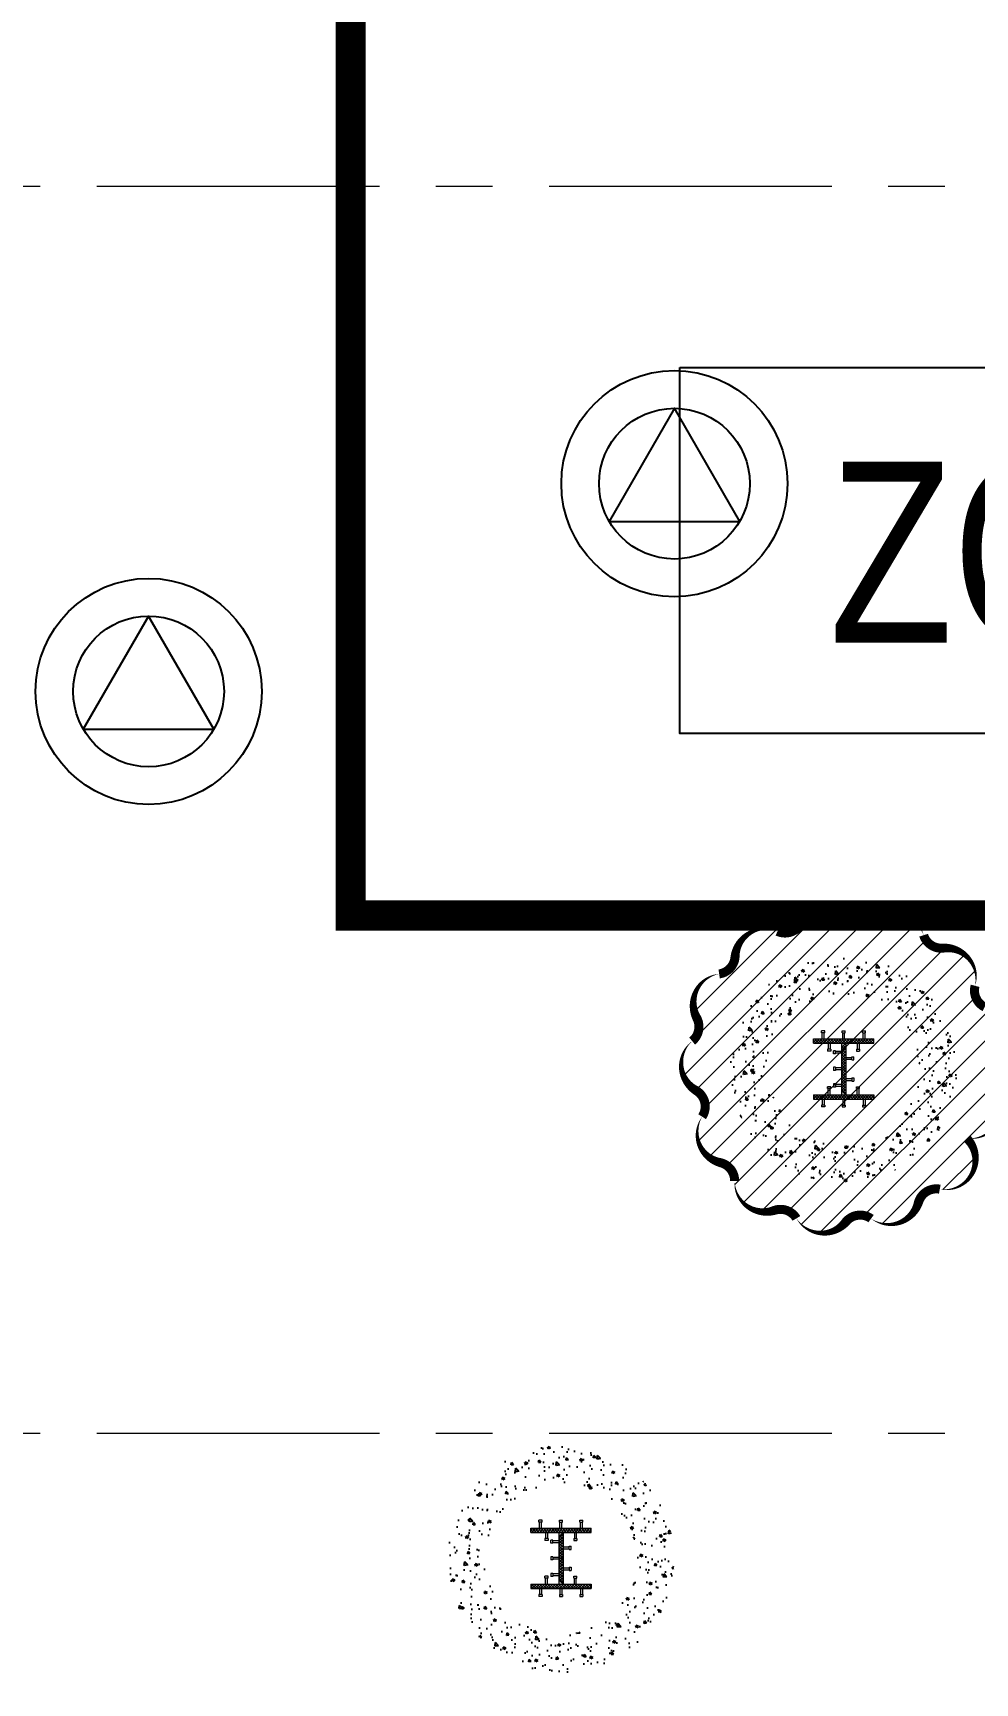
# Model space of a CAD drawing. Header units: millimetres. Extents: x -346728 to 1320345, y -537202 to -385966.
# Drawn here: x 382669 to 388917, y -434149 to -423201 of the extents above; entities that cross this region are included whole.
import ezdxf

# ---------------------------------------------------------------- set-up
doc = ezdxf.new("R2010")
doc.units = ezdxf.units.MM
doc.header["$LTSCALE"] = 100
doc.linetypes.add('X1326_GLB$0$CENTER', pattern=[2, 1.25, -0.25, 0.25, -0.25])
for name, color, linetype, lineweight in [('A-giao thong', 8, 'Continuous', 15), ('KCMANH', 8, 'Continuous', 13), ('KINGPOST', 5, 'Continuous', 20), ('X1326_GLB$0$A-tim', 8, 'X1326_GLB$0$CENTER', 9)]:
    doc.layers.add(name, color=color, linetype=linetype, lineweight=lineweight)
for name, color, linetype in [('hach', 253, 'Continuous'), ('PL', 3, 'Continuous'), ('thep doc', 6, 'Continuous')]:
    doc.layers.add(name, color=color, linetype=linetype)
doc.styles.add('TOAN - FONT ARIAL', font='Arial_1.ttf', dxfattribs={"width": 0.8})
pattern_1 = [(44.99999999999996, (188543.3296231151, 11377564.43864295), (-8.980256121069152, 8.980256121069138), []), (135, (188543.3296231151, 11377564.43864295), (-8.980256121069152, -8.980256121069138), [])]

# ---------------------------------------------------------------- blocks, each defined once
blk = doc.blocks.new('LVL-KHUNGTEN')
blk.add_lwpolyline([(61072.91373489425, 41092.78793908656), (119123.5098692991, 41092.78793908656), (119123.5098692991, 61.8816838347775), (61072.91373489425, 61.8816838347775)], close=True)
blk = doc.blocks.new('KP50 TOI SAN L1')
at = {"ltscale": 0.1}
h = blk.add_hatch(color=3, dxfattribs=at)
h.dxf.hatch_style = 1
h.paths.add_polyline_path([(14.40000000000146, 171.2000000000116), (-14.39999999999418, 171.2000000000116), (-14.39999999999418, 142.3999999999905)])
h.paths.add_polyline_path([(-14.39999999999418, -142.3999999999687), (-14.39999999999418, -171.1999999999825), (14.40000000000146, -171.1999999999825)])
at = {"layer": 'KCMANH', "linetype": 'ByBlock'}
h = blk.add_hatch(dxfattribs=at)
h.set_pattern_fill('ANSI37', color=3, scale=4, style=0)
h.set_pattern_definition(pattern_1)
h.paths.add_polyline_path([(-200, 200.0000000000109), (-200, 171.2000000000116), (200, 171.2000000000116), (200, 200.0000000000109)])
h = blk.add_hatch(dxfattribs=at)
h.set_pattern_fill('ANSI37', color=3, scale=4, style=0)
h.set_pattern_definition([(44.99999999999996, (188728.9296231151, 11377564.43864295), (-8.980256121069152, 8.980256121069138), []), (135, (188728.9296231151, 11377564.43864295), (-8.980256121069152, -8.980256121069138), [])])
h.paths.add_polyline_path([(14.40000000000146, 171.2000000000116), (-14.39999999999418, 142.3999999999905), (-14.39999999999418, -142.3999999999687), (14.40000000000146, -171.1999999999825)])
h = blk.add_hatch(dxfattribs=at)
h.set_pattern_fill('ANSI37', color=3, scale=4, style=0)
h.set_pattern_definition(pattern_1)
h.paths.add_polyline_path([(-200, -171.1999999999825), (-200, -199.9999999999891), (200, -199.9999999999891), (200, -171.1999999999825)])
for p, q in [((-125.1904738589728, 252.8000000000029), (-145.990473858983, 252.8000000000029)), ((-145.990473858983, 240), (-145.990473858983, 252.8000000000029)), ((-125.1904738589728, 240), (-145.990473858983, 240)), ((-141.9904738589757, 200), (-141.9904738589757, 240)), ((-129.1904738589801, 200), (-129.1904738589801, 240)), ((-125.1904738589728, 240), (-125.1904738589728, 252.8000000000029)), ((-10.40000000000146, 252.8000000000029), (10.40000000000146, 252.8000000000029)), ((-10.40000000000146, 240), (-10.40000000000146, 252.8000000000029)), ((-10.40000000000146, 240), (10.40000000000146, 240)), ((-6.400000000001455, 200), (-6.400000000001455, 240)), ((6.400000000001455, 200), (6.400000000001455, 240)), ((10.40000000000146, 240), (10.40000000000146, 252.8000000000029)), ((125.1904738589801, 252.8000000000029), (145.990473858983, 252.8000000000029)), ((125.1904738589801, 240), (125.1904738589801, 252.8000000000029)), ((125.1904738589801, 240), (145.990473858983, 240)), ((129.1904738589801, 200), (129.1904738589801, 240)), ((141.990473858983, 200), (141.990473858983, 240)), ((145.990473858983, 240), (145.990473858983, 252.8000000000029)), ((-85.19047385897284, 131.1999999999971), (-105.990473858983, 131.1999999999971)), ((-105.990473858983, 131.1999999999971), (-105.990473858983, 118.4000000000015)), ((-85.19047385897284, 118.4000000000015), (-105.990473858983, 118.4000000000015)), ((-101.9904738589757, 171.1999999999971), (-101.9904738589757, 131.1999999999971)), ((-89.19047385898011, 171.1999999999971), (-89.19047385898011, 131.1999999999971)), ((-85.19047385897284, 131.1999999999971), (-85.19047385897284, 118.4000000000015)), ((-67.19999999999709, 99.5998938560515), (-67.19999999999709, 120.3998938560471)), ((-54.39999999999418, 120.3998938560471), (-67.19999999999709, 120.3998938560471)), ((-54.39999999999418, 99.5998938560515), (-54.39999999999418, 120.3998938560471)), ((-14.39999999999418, 116.3998938560471), (-54.39999999999418, 116.3998938560471)), ((85.19047385898011, 131.1999999999971), (105.990473858983, 131.1999999999971)), ((85.19047385898011, 131.1999999999971), (85.19047385898011, 118.4000000000015)), ((85.19047385898011, 118.4000000000015), (105.990473858983, 118.4000000000015)), ((89.19047385898011, 171.1999999999971), (89.19047385898011, 131.1999999999971)), ((101.990473858983, 171.1999999999971), (101.990473858983, 131.1999999999971)), ((105.990473858983, 131.1999999999971), (105.990473858983, 118.4000000000015)), ((-54.39999999999418, 99.5998938560515), (-67.19999999999709, 99.5998938560515)), ((-67.19999999999709, 10.40000000000146), (-67.19999999999709, -10.40000000000146)), ((-54.39999999999418, 10.40000000000146), (-67.19999999999709, 10.40000000000146)), ((-14.39999999999418, 103.5998938560515), (-54.39999999999418, 103.5998938560515)), ((-54.39999999999418, 10.40000000000146), (-54.39999999999418, -10.40000000000146)), ((-14.39999999999418, 6.400000000001455), (-54.39999999999418, 6.400000000001455)), ((14.40000000000146, 76.39989385604713), (54.40000000000146, 76.39989385604713)), ((14.40000000000146, 63.59989385605149), (54.40000000000146, 63.59989385605149)), ((54.40000000000146, 59.59989385605149), (54.40000000000146, 80.39989385604713)), ((54.40000000000146, 80.39989385604713), (67.20000000000437, 80.39989385604713)), ((54.40000000000146, 59.59989385605149), (67.20000000000437, 59.59989385605149)), ((67.20000000000437, 59.59989385605149), (67.20000000000437, 80.39989385604713)), ((-54.39999999999418, -10.40000000000146), (-67.19999999999709, -10.40000000000146)), ((-67.19999999999709, -99.5998938560515), (-67.19999999999709, -120.3998938560471)), ((-54.39999999999418, -99.5998938560515), (-67.19999999999709, -99.5998938560515)), ((-14.39999999999418, -6.400000000001455), (-54.39999999999418, -6.400000000001455)), ((-54.39999999999418, -99.5998938560515), (-54.39999999999418, -120.3998938560471)), ((-14.39999999999418, -103.5998938560515), (-54.39999999999418, -103.5998938560515)), ((14.40000000000146, -63.59989385605149), (54.40000000000146, -63.59989385605149)), ((14.40000000000146, -76.39989385604713), (54.40000000000146, -76.39989385604713)), ((54.40000000000146, -59.59989385605149), (54.40000000000146, -80.39989385604713)), ((54.40000000000146, -59.59989385605149), (67.20000000000437, -59.59989385605149)), ((54.40000000000146, -80.39989385604713), (67.20000000000437, -80.39989385604713)), ((67.20000000000437, -59.59989385605149), (67.20000000000437, -80.39989385604713)), ((-141.9904738589757, -200), (-141.9904738589757, -240)), ((-129.1904738589801, -200), (-129.1904738589801, -240)), ((-85.19047385897284, -118.4000000000015), (-105.990473858983, -118.4000000000015)), ((-105.990473858983, -131.1999999999971), (-105.990473858983, -118.4000000000015)), ((-85.19047385897284, -131.1999999999971), (-105.990473858983, -131.1999999999971)), ((-101.9904738589757, -171.1999999999971), (-101.9904738589757, -131.1999999999971)), ((-89.19047385898011, -171.1999999999971), (-89.19047385898011, -131.1999999999971)), ((-85.19047385897284, -131.1999999999971), (-85.19047385897284, -118.4000000000015)), ((-54.39999999999418, -120.3998938560471), (-67.19999999999709, -120.3998938560471)), ((-14.39999999999418, -116.3998938560471), (-54.39999999999418, -116.3998938560471)), ((-6.400000000001455, -200), (-6.400000000001455, -240)), ((6.400000000001455, -200), (6.400000000001455, -240)), ((85.19047385898011, -118.4000000000015), (105.990473858983, -118.4000000000015)), ((85.19047385898011, -131.1999999999971), (85.19047385898011, -118.4000000000015)), ((85.19047385898011, -131.1999999999971), (105.990473858983, -131.1999999999971)), ((89.19047385898011, -171.1999999999971), (89.19047385898011, -131.1999999999971)), ((101.990473858983, -171.1999999999971), (101.990473858983, -131.1999999999971)), ((105.990473858983, -131.1999999999971), (105.990473858983, -118.4000000000015)), ((129.1904738589801, -200), (129.1904738589801, -240)), ((141.990473858983, -200), (141.990473858983, -240)), ((-125.1904738589728, -240), (-145.990473858983, -240)), ((-145.990473858983, -240), (-145.990473858983, -252.8000000000029)), ((-125.1904738589728, -252.8000000000029), (-145.990473858983, -252.8000000000029)), ((-125.1904738589728, -240), (-125.1904738589728, -252.8000000000029)), ((-10.40000000000146, -240), (10.40000000000146, -240)), ((-10.40000000000146, -240), (-10.40000000000146, -252.8000000000029)), ((-10.40000000000146, -252.8000000000029), (10.40000000000146, -252.8000000000029)), ((10.40000000000146, -240), (10.40000000000146, -252.8000000000029)), ((125.1904738589801, -240), (145.990473858983, -240)), ((125.1904738589801, -240), (125.1904738589801, -252.8000000000029)), ((125.1904738589801, -252.8000000000029), (145.990473858983, -252.8000000000029)), ((145.990473858983, -240), (145.990473858983, -252.8000000000029))]:
    blk.add_line(p, q, dxfattribs=at)
at = {"layer": 'KCMANH', "color": 3, "linetype": 'ByBlock'}
blk.add_line((-200, 200), (200, 200), dxfattribs=at)
at = {"layer": 'KINGPOST', "color": 3, "linetype": 'ByBlock'}
for p, q in [((-200, 171.1999999999971), (-200, 200)), ((-200, 171.1999999999971), (200, 171.1999999999971)), ((-14.39999999999418, 171.1999999999971), (-14.39999999999418, -171.1999999999971)), ((-14.39999999997235, 142.4000000000015), (14.40000000000146, 171.1999999999971)), ((14.40000000000146, 171.1999999999971), (14.40000000000146, -171.1999999999971)), ((200, 171.1999999999971), (200, 200)), ((-200, -171.1999999999971), (200, -171.1999999999971)), ((-200, -171.1999999999971), (-200, -200)), ((-200, -200), (200, -200)), ((-14.39999999997235, -142.4000000000015), (14.40000000000146, -171.1999999999971)), ((200, -171.1999999999971), (200, -200))]:
    blk.add_line(p, q, dxfattribs=at)
at = {"layer": 'KINGPOST', "color": 6, "linetype": 'ByBlock'}
blk.add_lwpolyline([(-14.39999999999418, 0), (14.40000000000146, 0)], dxfattribs=at)
blk = doc.blocks.new('B1 Kingpost Layout Plan1')
at = {"layer": 'KCMANH', "linetype": 'ByBlock'}
for p in [(17449.59109089593, -15308.64620637451, -1.299539690080564e-06), (15574.59109089593, -18556.24147056616, -1.299539690080564e-06)]:
    blk.add_blockref('KP50 TOI SAN L1', p, dxfattribs=at)

msp = doc.modelspace()

# ---------------------------------------------------------------- hatches: boundary and pattern name
at = {"ltscale": 0.1}
h = msp.add_hatch(color=3, dxfattribs=at)
h.dxf.hatch_style = 1
h.paths.add_polyline_path([(388060.3396661673, -429907.5868515155), (388031.5396661675, -429907.5868515155), (388031.5396661675, -429936.3868515156)])
h.paths.add_polyline_path([(388031.5396661675, -430221.1868515155), (388031.5396661675, -430249.9868515155), (388060.3396661673, -430249.9868515155)])
at = {"layer": 'A-giao thong', "transparency": 33554572}
h = msp.add_hatch(dxfattribs=at)
h.set_pattern_fill('ANSI31', color=256, scale=1000)
h.set_pattern_definition([(45, (349696.9742771544, -527335.4283499394), (-88.38834764831843, 88.38834764831844), [])])
edge = h.paths.add_edge_path()
edge.add_arc((388891.0508425297, -429843.0931014668), 200.091326396924, 313.1890045741997, 423.1890044747136)
edge.add_arc((389036.8599111657, -429554.5778004782), 123.1753799015254, 165.3246326879942, 243.18900447470742, ccw=False)
edge.add_arc((388723.898201773, -429472.6176260944), 200.3404647350627, 345.3246326879935, 455.3246325885028)
edge.add_arc((388693.8763646973, -429150.4977865478), 123.1753799015117, 197.4523541326421, 275.32463258850305, ccw=False)
edge.add_arc((388385.3394160602, -429247.4971076357), 200.2499081724988, 17.45235413264597, 127.4523540331561)
edge.add_arc((388188.6640188646, -428990.7429351211), 123.1753799015265, 221.3374224332373, 307.4523540331534, ccw=False)
edge.add_arc((387943.6179562724, -429206.3049016566), 203.1902650560175, 41.33742243323479, 151.337422333742)
edge.add_arc((387657.2452778197, -429049.763459079), 123.1753799015094, 245.97207067360318, 331.33742233374693, ccw=False)
edge.add_arc((387525.5474638732, -429345.1739647257), 200.261910843809, 65.97207067360544, 175.9720705741139)
edge.add_arc((387202.9090864524, -429322.4548437076), 123.1753799015126, 278.0994113494279, 355.97207057411634, ccw=False)
edge.add_arc((387248.4889622408, -429642.7393326891), 200.3361020571378, 98.09941134942484, 208.0994112499362)
edge.add_arc((386963.109226778, -429795.1141519549), 123.175379901518, -50.51419146834911, 28.099411249937475, ccw=False)
edge.add_arc((387169.027846831, -430045.0395114901), 200.6535308265784, 129.4858085316449, 239.4858084321514)
edge.add_arc((387004.603146188, -430324.0192262398), 123.1753799015154, -33.38585266077672, 59.48580843215609, ccw=False)
edge.add_arc((387274.5413151542, -430501.9150377548), 200.1101515091129, 146.6141473392238, 256.6141472397279)
edge.add_arc((387199.6982244976, -430816.4178940223), 123.1753799015155, -1.2513417107547866, 76.61414723972922, ccw=False)
edge.add_arc((387523.1404891709, -430823.4830070887), 200.3440389897893, 178.7486582892484, 288.7486581897573)
edge.add_arc((387627.1252237466, -431129.8357276169), 123.1753799015132, 30.876836025434216, 108.7486581897549, ccw=False)
edge.add_arc((387904.7013142789, -430963.862244222), 200.2371789537907, 210.876836025434, 320.876835925943)
edge.add_arc((388155.6019857843, -431167.9321740583), 123.1753799015087, 54.01226688685409, 140.8768359259447, ccw=False)
edge.add_arc((388347.3452676414, -430903.9013311536), 203.1339398279393, 234.0122668868539, 344.0122667873574)
edge.add_arc((388661.0331669653, -430993.7772120121), 123.1753799015273, 79.39644157920287, 164.0122667873614, ccw=False)
edge.add_arc((388720.5517114211, -430675.8518859238), 200.2731787634664, 259.3964415791925, 404.1286010454199)
edge.add_arc((388885.4320849251, -430325.4851683632), 211.9778768860564, 264.279643978025, 407.3982272340489)
edge.add_arc((389112.2969037085, -430078.7868515194), 123.175379901495, 133.189004574196, 227.3982272340362, ccw=False)
at = {"layer": 'hach'}
h = msp.add_hatch(dxfattribs=at)
h.set_pattern_fill('ANSI31', color=256, scale=70)
h.set_pattern_definition([(45, (342151.2213262877, -508591.2227448209), (-157.1544821187101, 157.1544821187102), [])])
h.paths.add_polyline_path([(362433.3801022533, -410142.157258469), (348853.8926203205, -428107.5122169152), (376146.7434840773, -501359.0065796374), (382446.7504393198, -503970.9423327898), (458369.0723871468, -469396.5978761645), (462927.8694431226, -462329.4458765544), (462919.8279490094, -415142.6860857411), (457917.8110400178, -410142.1572584765)])
h.paths.add_polyline_path([(363030.572598144, -411342.1571560285), (350208.3245424145, -428305.7014718884), (377088.8498291909, -500450.5520168371), (382424.3063307689, -502662.5923677236), (457551.450776385, -468450.3646135417), (461727.809133747, -461976.0778765109), (461719.6650677317, -415639.3961758266), (457420.8592675527, -411342.1571560359)], flags=16)
h = msp.add_hatch(dxfattribs=at)
h.set_pattern_fill('AR-CONC', color=256, scale=4)
h.set_pattern_definition([(49.99999999999999, (342151.2213262877, -508591.2227448209), (728.738675984016, -63.75634215561234), [76.2, -838.2]), (355, (342151.2213262877, -508591.2227448209), (-140.9736856998774, 764.2273809561406), [60.96, -670.56233668]), (100.4514446999999, (342211.9493542878, -508596.5357588209), (587.7649883614131, 700.4710076487804), [64.76003519999986, -712.3609783999989]), (46.18420000000002, (342151.2213262877, -508388.022744821), (1084.31616356852, -168.1693117309086), [114.2999999999996, -1257.299999999994]), (96.63555760999992, (342241.5809262877, -508402.0367448209), (949.616536206012, 989.7044983908861), [97.14009256, -1068.54243264]), (351.1841511700001, (342151.2213262877, -508388.022744821), (949.6165362599081, 989.7044983421306), [91.43986828, -1005.83892768]), (21, (342252.8213262878, -508438.822744821), (606.4575650765299, -409.0607927483504), [76.2, -838.2]), (326.0000000000001, (342252.8213262878, -508438.822744821), (247.2081133905883, 736.7518644892771), [60.96, -670.56]), (71.45144499999999, (342303.3594566878, -508472.911144421), (853.6656771148646, 327.691075543621), [64.7600352, -712.3597503999999]), (37.50000000000001, (342151.2213262877, -508591.2227448209), (12.35441300236727, 338.2201554926124), [0, -662.432, 0, -680.72, 0, -673.1]), (7.499999999999999, (342151.2213262877, -508591.2227448209), (267.278650041223, 400.722299272478), [0, -388.112, 0, -647.192, 0, -256.54]), (327.5, (341924.6533262877, -508591.2227448209), (542.3623806674856, -22.91497597069377), [0, -254, 0, -792.48, 0, -1051.56]), (317.5, (341823.0533262876, -508591.2227448209), (592.5167255440722, 101.7059641333321), [0, -330.2, 0, -526.288, 0, -746.76])])
h.paths.add_polyline_path([(362433.3801022533, -410142.157258469), (348853.8926203205, -428107.5122169152), (376146.7434840773, -501359.0065796374), (382446.7504393198, -503970.9423327898), (458369.0723871468, -469396.5978761645), (462927.8694431226, -462329.4458765544), (462919.8279490094, -415142.6860857411), (457917.8110400178, -410142.1572584765)])
h.paths.add_polyline_path([(363030.572598144, -411342.1571560285), (350208.3245424145, -428305.7014718884), (377088.8498291909, -500450.5520168371), (382424.3063307689, -502662.5923677236), (457551.450776385, -468450.3646135417), (461727.809133747, -461976.0778765109), (461719.6650677317, -415639.3961758266), (457420.8592675527, -411342.1571560359)], flags=16)
at = {"layer": 'PL'}
h = msp.add_hatch(dxfattribs=at)
h.set_pattern_fill('AR-CONC', color=6)
h.set_pattern_definition([(130, (395547.706070181, -442540.0731410682), (-182.184668996004, -15.93908553890309), [19.05, -209.55]), (185, (395547.706070181, -442540.0731410682), (35.24342142496934, 191.0568452390351), [15.24, -167.64058417]), (79.54855530000003, (395532.524063181, -442541.4013945682), (-146.9412470903533, 175.1177519121951), [16.1900088, -178.0902446]), (133.8157999999999, (395547.706070181, -442489.2731410681), (-271.0790408921299, -42.04232793272715), [28.57499999999999, -314.3249999999998]), (83.36444239000005, (395525.116170181, -442492.7766410681), (-237.404134051503, 247.4261245977215), [24.28502314, -267.13560816]), (188.81584883, (395547.706070181, -442489.2731410681), (-237.404134064977, 247.4261245855326), [22.85996706999999, -251.4597319199999]), (159, (395522.3060701811, -442501.9731410681), (-151.6143912691325, -102.2651981870876), [19.05, -209.55]), (214, (395522.3060701811, -442501.9731410681), (-61.80202834764707, 184.1879661223193), [15.24, -167.64]), (108.548555, (395509.671537581, -442510.4952409681), (-213.4164192787161, 81.92276888590524), [16.19000879999995, -178.0899375999996]), (142.5, (395547.706070181, -442540.0731410682), (-3.088603250591817, 84.55503887315311), [0, -165.608, 0, -170.18, 0, -168.275]), (172.5, (395547.706070181, -442540.0731410682), (-66.81966251030575, 100.1805748181195), [0, -97.02799999999999, 0, -161.798, 0, -64.135]), (212.5, (395604.348070181, -442540.0731410682), (-135.5905951668714, -5.728743992673444), [0, -63.49999999999991, 0, -198.1199999999996, 0, -262.8899999999992]), (222.5, (395629.7480701809, -442540.0731410682), (-148.129181386018, 25.42649103333303), [0, -82.55, 0, -131.572, 0, -186.69])])
edge = h.paths.add_edge_path()
edge.add_ellipse((388045.9396661672, -430078.7868515156), major_axis=(530.3300858899156, 530.3300858899156), ratio=0.999999999999981, start_angle=134.9999999999994, end_angle=314.9999999999994)
edge.add_ellipse((388045.9396661672, -430078.7868515156), major_axis=(530.3300858899156, 530.3300858899156), ratio=0.999999999999981, start_angle=314.9999999999994, end_angle=494.9999999999994)
edge = h.paths.add_edge_path(flags=16)
edge.add_ellipse((388045.9396661672, -430078.7868515156), major_axis=(-353.5533905932856, 353.5533905932855), ratio=0.9999999999999334, start_angle=45.000000000001876, end_angle=225.0000000000019, ccw=False)
edge.add_ellipse((388045.9396661672, -430078.7868515156), major_axis=(-353.5533905932856, 353.5533905932855), ratio=0.9999999999999334, start_angle=-134.99999999999812, end_angle=45.000000000001876, ccw=False)
h.paths.add_polyline_path([(388045.9396661672, -429578.7868515156), (388478.9523680593, -430328.7868515156), (387612.9269642749, -430328.7868515156)], flags=0)
h = msp.add_hatch(dxfattribs=at)
h.set_pattern_fill('AR-CONC', color=6)
h.set_pattern_definition([(130, (395547.7061417248, -442540.0732435061), (-182.184668996004, -15.93908553890309), [19.05, -209.55]), (185, (395547.7061417248, -442540.0732435061), (35.24342142496934, 191.0568452390351), [15.24, -167.64058417]), (79.54855530000003, (395532.5241347249, -442541.4014970062), (-146.9412470903533, 175.1177519121951), [16.1900088, -178.0902446]), (133.8157999999999, (395547.7061417248, -442489.2732435061), (-271.0790408921299, -42.04232793272715), [28.57499999999999, -314.3249999999998]), (83.36444239000005, (395525.1162417248, -442492.7767435061), (-237.404134051503, 247.4261245977215), [24.28502314, -267.13560816]), (188.81584883, (395547.7061417248, -442489.2732435061), (-237.404134064977, 247.4261245855326), [22.85996706999997, -251.4597319199998]), (159, (395522.3061417249, -442501.9732435062), (-151.6143912691325, -102.2651981870876), [19.05, -209.55]), (214, (395522.3061417249, -442501.9732435062), (-61.80202834764707, 184.1879661223193), [15.24, -167.64]), (108.548555, (395509.6716091247, -442510.4953434062), (-213.4164192787161, 81.92276888590524), [16.19000879999994, -178.0899375999995]), (142.5, (395547.7061417248, -442540.0732435061), (-3.088603250591817, 84.55503887315311), [0, -165.608, 0, -170.18, 0, -168.275]), (172.5, (395547.7061417248, -442540.0732435061), (-66.81966251030575, 100.1805748181195), [0, -97.02799999999999, 0, -161.798, 0, -64.135]), (212.5, (395604.3481417248, -442540.0732435061), (-135.5905951668714, -5.728743992673444), [0, -63.49999999999989, 0, -198.1199999999995, 0, -262.8899999999991]), (222.5, (395629.7481417247, -442540.0732435061), (-148.129181386018, 25.42649103333303), [0, -82.55, 0, -131.572, 0, -186.69])])
edge = h.paths.add_edge_path()
edge.add_ellipse((388045.9397377107, -430078.7869539536), major_axis=(530.33008588992, 530.33008588992), ratio=0.9999999999999646, start_angle=134.999999999999, end_angle=314.999999999999)
edge.add_ellipse((388045.9397377107, -430078.7869539536), major_axis=(530.33008588992, 530.33008588992), ratio=0.9999999999999646, start_angle=314.999999999999, end_angle=494.9999999999989)
edge = h.paths.add_edge_path(flags=16)
edge.add_ellipse((388045.9397377107, -430078.7869539536), major_axis=(-353.553390593312, 353.5533905933119), ratio=0.9999999999997844, start_angle=45.000000000006196, end_angle=225.0000000000062, ccw=False)
edge.add_ellipse((388045.9397377107, -430078.7869539536), major_axis=(353.5533905933058, 353.5533905933058), ratio=0.999999999999819, start_angle=-45.00000000000517, end_angle=134.9999999999948, ccw=False)
h.paths.add_polyline_path([(388045.9397377107, -429578.7869539536), (388478.952439603, -430328.7869539536), (387612.9270358186, -430328.7869539536)], flags=0)
h = msp.add_hatch(dxfattribs=at)
h.set_pattern_fill('AR-CONC', color=6)
h.set_pattern_definition([(130, (397422.706070181, -445787.6684052598), (-182.184668996004, -15.93908553890309), [19.05, -209.55]), (185, (397422.706070181, -445787.6684052598), (35.24342142496934, 191.0568452390351), [15.24, -167.64058417]), (79.54855530000002, (397407.524063181, -445788.9966587598), (-146.9412470903533, 175.1177519121951), [16.1900088, -178.0902446]), (133.8157999999999, (397422.706070181, -445736.8684052598), (-271.0790408921299, -42.04232793272715), [28.57499999999999, -314.3249999999999]), (83.36444239000004, (397400.116170181, -445740.3719052598), (-237.404134051503, 247.4261245977215), [24.28502314, -267.13560816]), (188.81584883, (397422.706070181, -445736.8684052598), (-237.404134064977, 247.4261245855326), [22.85996706999999, -251.4597319199999]), (159, (397397.3060701811, -445749.5684052598), (-151.6143912691325, -102.2651981870876), [19.05, -209.55]), (214, (397397.3060701811, -445749.5684052598), (-61.80202834764707, 184.1879661223193), [15.24, -167.64]), (108.548555, (397384.671537581, -445758.0905051598), (-213.4164192787161, 81.92276888590524), [16.19000879999995, -178.0899375999996]), (142.5, (397422.706070181, -445787.6684052598), (-3.088603250591817, 84.55503887315311), [0, -165.608, 0, -170.18, 0, -168.275]), (172.5, (397422.706070181, -445787.6684052598), (-66.81966251030575, 100.1805748181195), [0, -97.02799999999999, 0, -161.798, 0, -64.135]), (212.5, (397479.348070181, -445787.6684052598), (-135.5905951668714, -5.728743992673444), [0, -63.49999999999991, 0, -198.1199999999996, 0, -262.8899999999992]), (222.5, (397504.7480701809, -445787.6684052598), (-148.129181386018, 25.42649103333303), [0, -82.55, 0, -131.572, 0, -186.69])])
edge = h.paths.add_edge_path()
edge.add_ellipse((386170.9396661672, -433326.3821157072), major_axis=(530.3300858899156, 530.3300858899156), ratio=0.999999999999981, start_angle=134.9999999999994, end_angle=314.9999999999994)
edge.add_ellipse((386170.9396661672, -433326.3821157072), major_axis=(-530.330085889931, 530.3300858899311), ratio=0.999999999999923, start_angle=225.0000000000022, end_angle=405.0000000000022)
edge = h.paths.add_edge_path(flags=16)
edge.add_ellipse((386170.9396661672, -433326.3821157072), major_axis=(-353.5533905932856, 353.5533905932855), ratio=0.9999999999999334, start_angle=45.000000000001876, end_angle=225.0000000000019, ccw=False)
edge.add_ellipse((386170.9396661672, -433326.3821157072), major_axis=(353.5533905932874, 353.5533905932874), ratio=0.999999999999923, start_angle=-45.00000000000222, end_angle=134.9999999999978, ccw=False)
h.paths.add_polyline_path([(386170.9396661672, -432826.3821157072), (386603.9523680593, -433576.3821157072), (385737.9269642749, -433576.3821157072)], flags=0)
h = msp.add_hatch(dxfattribs=at)
h.set_pattern_fill('AR-CONC', color=6)
h.set_pattern_definition([(130, (397422.7061417248, -445787.6685076978), (-182.184668996004, -15.93908553890309), [19.05, -209.55]), (185, (397422.7061417248, -445787.6685076978), (35.24342142496934, 191.0568452390351), [15.24, -167.64058417]), (79.54855530000002, (397407.5241347249, -445788.9967611978), (-146.9412470903533, 175.1177519121951), [16.1900088, -178.0902446]), (133.8157999999999, (397422.7061417248, -445736.8685076978), (-271.0790408921299, -42.04232793272715), [28.57499999999999, -314.3249999999999]), (83.36444239000004, (397400.1162417248, -445740.3720076978), (-237.404134051503, 247.4261245977215), [24.28502314, -267.13560816]), (188.81584883, (397422.7061417248, -445736.8685076978), (-237.404134064977, 247.4261245855326), [22.85996706999997, -251.4597319199998]), (159, (397397.3061417249, -445749.5685076978), (-151.6143912691325, -102.2651981870876), [19.05, -209.55]), (214, (397397.3061417249, -445749.5685076978), (-61.80202834764707, 184.1879661223193), [15.24, -167.64]), (108.548555, (397384.6716091247, -445758.0906075978), (-213.4164192787161, 81.92276888590524), [16.19000879999994, -178.0899375999995]), (142.5, (397422.7061417248, -445787.6685076978), (-3.088603250591817, 84.55503887315311), [0, -165.608, 0, -170.18, 0, -168.275]), (172.5, (397422.7061417248, -445787.6685076978), (-66.81966251030575, 100.1805748181195), [0, -97.02799999999999, 0, -161.798, 0, -64.135]), (212.5, (397479.3481417248, -445787.6685076978), (-135.5905951668714, -5.728743992673444), [0, -63.49999999999989, 0, -198.1199999999995, 0, -262.8899999999991]), (222.5, (397504.7481417247, -445787.6685076978), (-148.129181386018, 25.42649103333303), [0, -82.55, 0, -131.572, 0, -186.69])])
edge = h.paths.add_edge_path()
edge.add_ellipse((386170.9397377107, -433326.3822181453), major_axis=(-530.3300858899265, 530.3300858899266), ratio=0.9999999999999397, start_angle=45.00000000000173, end_angle=225.0000000000017)
edge.add_ellipse((386170.9397377107, -433326.3822181453), major_axis=(530.33008588992, 530.33008588992), ratio=0.9999999999999646, start_angle=314.999999999999, end_angle=494.9999999999989)
edge = h.paths.add_edge_path(flags=16)
edge.add_ellipse((386170.9397377107, -433326.3822181453), major_axis=(-353.5533905932864, 353.5533905932864), ratio=0.9999999999999286, start_angle=45.00000000000199, end_angle=225.000000000002, ccw=False)
edge.add_ellipse((386170.9397377107, -433326.3822181453), major_axis=(353.5533905933058, 353.5533905933058), ratio=0.999999999999819, start_angle=-45.00000000000517, end_angle=134.9999999999948, ccw=False)
h.paths.add_polyline_path([(386170.9397377107, -432826.3822181453), (386603.952439603, -433576.3822181453), (385737.9270358186, -433576.3822181453)], flags=0)

# ---------------------------------------------------------------- linework, layer by layer
at = {"color": 5, "elevation": -2718.252244227874}
msp.add_lwpolyline([(388981.301800564, -429664.5117377327, 60, 60, -0.3534527118638525), (388917.7029113211, -429523.3722945226, 0, 60, 0.5205670500000036), (388705.3068749752, -429273.141651656, 60, 60, -0.3534915216528338), (388576.3711563435, -429187.4396357654, 0, 60, 0.52056705), (388263.5671500054, -429088.526855881, 60, 60, -0.3944898867801987), (388096.1798915691, -429072.0993141719, 0, 60, 0.5205670499999941), (387765.3267012379, -429108.8445908027, 60, 60, -0.3907150967676189), (387607.0904913149, -429162.2653328613, 0, 60, 0.5205670499999991), (387325.780214324, -429331.1070197012, 60, 60, -0.3534933906758924), (387220.2633963586, -429444.401562161, 0, 60, 0.5205670500000176), (387071.7661347772, -429737.0982010623, 60, 60, -0.3571345252974193), (387041.4348592759, -429890.1787063782, 0, 60, 0.520567049999982), (387067.1456626091, -430217.9032149428, 60, 60, -0.4289707164981073), (387107.4525881881, -430391.7995072522, 0, 60, 0.5205670499999676), (387228.2142737138, -430696.5888109457, 60, 60, -0.3534581953911722), (387322.8442290368, -430819.107834518, 0, 60, 0.5205670499999923), (387587.5345270606, -431013.1963219693, 60, 60, -0.3534892819256612), (387732.843259323, -431066.6228241257, 0, 60, 0.5205670500000038), (388060.0435892903, -431090.2098022895, 60, 60, -0.3982747208827367), (388227.9813208455, -431068.2656999059, 0, 60, 0.5205670499999902), (388542.6221261719, -430959.8508265264, 60, 60, -0.3869502103842332), (388683.6989638229, -430872.7051844141, 0, 60, 0.7314348883771284), (388864.3035575273, -430536.4074422442, 0, 60, 0.7206828507104402), (389028.919643682, -430169.4533101704, 60, 60, -0.435898308053293)], format="xyseb", dxfattribs=at)
at = {"layer": 'PL'}
for points, elevation in [([(386490.6701498207, -426441.4043332195), (387356.6955536053, -426441.4043332195), (386923.682851713, -425691.4043332195)], -1404.949430430545), ([(386490.6702213644, -426441.4044356574), (387356.6956251488, -426441.4044356574), (386923.6829232565, -425691.4044356574)], -1404.949430439812), ([(383003.1933616775, -427819.8112586816), (383869.2187654619, -427819.8112586816), (383436.2060635696, -427069.8112586816)], -1404.949430430545), ([(383003.193433221, -427819.8113611196), (383869.2188370056, -427819.8113611196), (383436.2061351133, -427069.8113611196)], -1404.949430439812)]:
    msp.add_lwpolyline(points, close=True, dxfattribs=dict(at, elevation=elevation))
for centre, radius in [((386923.682851713, -426191.4043332195, -1404.949430430545), 750), ((386923.6829232565, -426191.4044356574, -1404.949430439812), 750), ((386923.682851713, -426191.4043332195, -1404.949430430545), 500), ((386923.6829232565, -426191.4044356574, -1404.949430439812), 500), ((383436.2060635696, -427569.8112586816, -1404.949430430545), 750), ((383436.2061351133, -427569.8113611196, -1404.949430439812), 750), ((383436.2060635696, -427569.8112586816, -1404.949430430545), 500), ((383436.2061351133, -427569.8113611196, -1404.949430439812), 500)]:
    msp.add_circle(centre, radius, dxfattribs=at)
at = {"layer": 'thep doc', "const_width": 200, "elevation": -3876.716966757267}
msp.add_lwpolyline([(400593.679063528, -444789.4190229842), (383754.7943404794, -444789.4190229842), (383754.7943404794, -437972.9959153692), (400286.5528138361, -437972.9959153692), (400286.5528138361, -429056.9063489485), (384775.8065058023, -429056.9063489485), (384775.8065058023, -419738.019069018), (400507.1365498171, -419738.019069018), (400507.1365498171, -412742.8644356889), (384890.7271291718, -412742.8644356889)], dxfattribs=at)
at = {"layer": 'thep doc', "color": 40, "true_color": 0xf8d731, "elevation": 2257.878529654499}
msp.add_lwpolyline([(386959.4450119209, -425421.0597157116), (393359.5061020154, -425421.0597157116), (393359.5061020154, -427848.0492708561), (386959.4450119209, -427848.0492708561)], close=True, dxfattribs=at)
at = {"layer": 'X1326_GLB$0$A-tim', "ltscale": 15}
for p, q in [((341092.1169962919, -424216.4042307787, -1404.949430906714), (475778.665428832, -424216.4042307789, -1404.949430916082)), ((341092.1169962919, -432491.5067936682, -1404.949430901807), (475778.665428832, -432491.5067936683, -1404.949430911175))]:
    msp.add_line(p, q, dxfattribs=at)

# ---------------------------------------------------------------- block references
at = {"extrusion": (0.005970236709927127, -2.28885336656151e-18, 0.9999821779780016), "xscale": 3.385207865094198, "yscale": 3.385207865094198, "zscale": 3.385207865094198}
msp.add_blockref('LVL-KHUNGTEN', (112985.2448162852, -525073.6189301613, 1027.739435108575), dxfattribs=at)
msp.add_blockref('B1 Kingpost Layout Plan1', (370596.3485037279, -414765.9628913942, -1404.949430139306))

# ---------------------------------------------------------------- texts
at = {"layer": 'thep doc', "color": 40, "true_color": 0xf8d731, "insert": (387951.4030062395, -426045.3354624394, -1402.191179380556), "char_height": 1200, "attachment_point": 1, "style": 'TOAN - FONT ARIAL'}
msp.add_mtext('\\A1;ZONE 5', dxfattribs=at)

doc.saveas('drawing.dxf')
